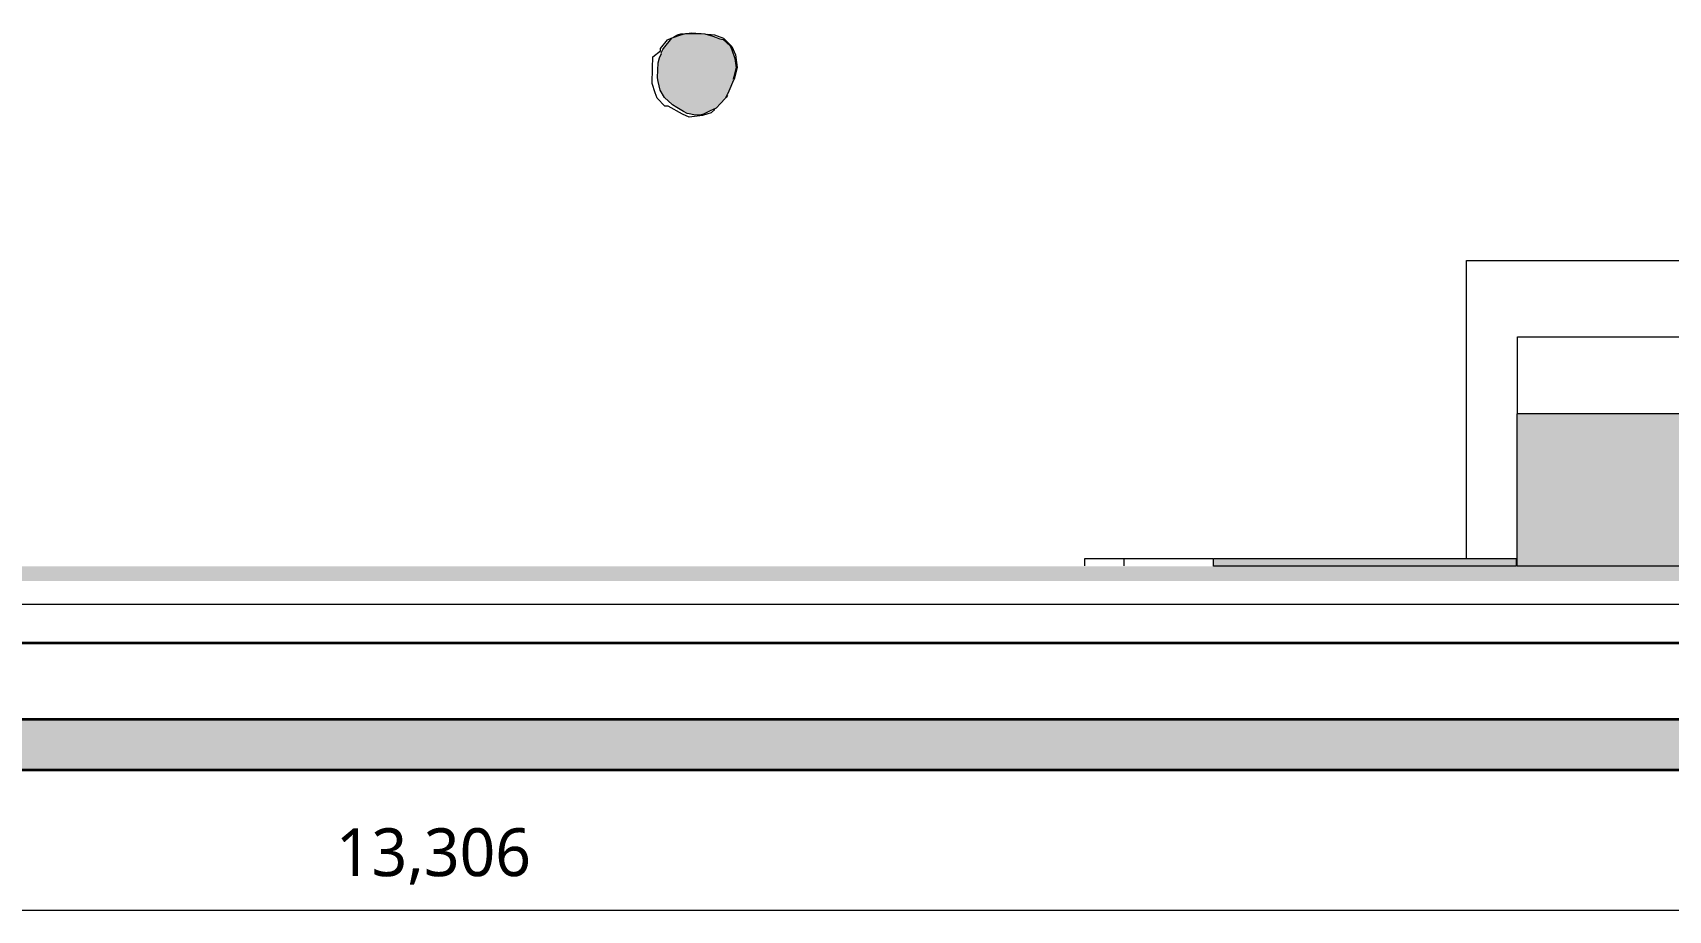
# Model space of a CAD drawing. Header units: millimetres. Extents: x 0 to 135734, y 0 to 59400.
# Drawn here: x 30975 to 37392, y 24450 to 27894 of the extents above; entities that cross this region are included whole.
import ezdxf

# ---------------------------------------------------------------- set-up
doc = ezdxf.new("R2010")
doc.units = ezdxf.units.MM
for name, color, linetype, lineweight in [('01_切断（構造・壁）', 7, 'Continuous', 35), ('02_切断（家具）', 8, 'Continuous', 18), ('10_見えがかり', 7, 'Continuous', 13), ('11_見えがかり（家具）', 8, 'Continuous', 9), ('50_寸法', 3, 'Continuous', 9)]:
    doc.layers.add(name, color=color, linetype=linetype, lineweight=lineweight)
doc.styles.add('JP', font='NotoSansCJKjp-Regular.otf')

msp = doc.modelspace()

# ---------------------------------------------------------------- hatches: boundary and pattern name
at = {"layer": '01_切断（構造・壁）'}
for color, points in [(7, [(46476.9, 25742), (46476.9, 25800), (26047.5, 25800), (26047.5, 25742)]), (8, [(53567.6, 25000), (53417.6, 25000), (26197.5, 25000), (26047.5, 25000), (26047.5, 25200), (26047.5, 25652), (26197.5, 25652), (26197.5, 25200), (53417.6, 25200), (53417.6, 25652), (53567.6, 25652), (53567.6, 25200)])]:
    msp.add_hatch(color=color, dxfattribs=at).paths.add_polyline_path(points)
at = {"layer": '02_切断（家具）'}
for points in [[(33454.1, 27639.8), (33454, 27639.9), (33453.9, 27640), (33436.9, 27668.6), (33428.4, 27703), (33427.2, 27709.2), (33426.7, 27718.2), (33429.4, 27776.5), (33434.3, 27795.2), (33441.3, 27812.4), (33441.2, 27814.8), (33446.8, 27828), (33449.7, 27832.6), (33482.4, 27872.9), (33483.2, 27873.7), (33484.2, 27874.2), (33517.5, 27885.6), (33537.3, 27890.4), (33594.4, 27890.6), (33597, 27890.8), (33597.5, 27890.8), (33598.2, 27890.7), (33612.6, 27889.5), (33643, 27880.9), (33670.2, 27870.6), (33684.2, 27866.9), (33711, 27842.1), (33718.4, 27826.3), (33730.3, 27793.2), (33734.9, 27756.3), (33726.4, 27720.8), (33722.6, 27711.6), (33723.9, 27707.8), (33705.5, 27664.8), (33706.4, 27662.8), (33699.4, 27651.2), (33692.1, 27636.3), (33674, 27615.9), (33656.4, 27597.5), (33633.3, 27587.2), (33607.1, 27574.3), (33602.4, 27573.4), (33590.8, 27571), (33569.2, 27571.4), (33550.3, 27575.8), (33543, 27577.2), (33528.7, 27584.5), (33502.4, 27601), (33485.1, 27611.5), (33483.7, 27612)], [(36799.8, 25950.1), (36799.8, 26400), (37303.7, 26400), (38799.8, 26400), (38799.8, 26249.9), (38799.8, 25800), (37303.7, 25800), (36799.8, 25800)], [(35607.2, 25800), (35607.2, 25810.7), (35607.2, 25830), (35767.4, 25830), (35959.8, 25830), (36105.5, 25830), (36307.8, 25830), (36605, 25830), (36650.7, 25830), (36734.4, 25830), (36795.1, 25830), (36795.1, 25824.2), (36795.1, 25800), (36734.4, 25800), (36650.7, 25800), (36605, 25800), (36307.8, 25800), (36105.5, 25800), (35959.8, 25800), (35767.4, 25800)]]:
    msp.add_hatch(color=8, dxfattribs=at).paths.add_polyline_path(points)

# ---------------------------------------------------------------- linework, layer by layer
at = {"layer": '01_切断（構造・壁）'}
for points in [[(53567.6, 25000), (53417.6, 25000), (26197.5, 25000), (26047.5, 25000), (26047.5, 25200), (26047.5, 25652), (26197.5, 25652), (26197.5, 25200), (53417.6, 25200), (53417.6, 25652), (53567.6, 25652), (53567.6, 25200), (53567.6, 25000)], [(22600, 25500), (57900, 25500)]]:
    msp.add_lwpolyline(points, dxfattribs=at)
at = {"layer": '02_切断（家具）'}
for points in [[(33454.1, 27639.8), (33454, 27639.9), (33453.9, 27640), (33436.9, 27668.6), (33428.4, 27703), (33427.2, 27709.2), (33426.7, 27718.2), (33429.4, 27776.5), (33434.3, 27795.2), (33441.3, 27812.4), (33441.2, 27814.8), (33446.8, 27828), (33449.7, 27832.6), (33482.4, 27872.9), (33483.2, 27873.7), (33484.2, 27874.2), (33517.5, 27885.6), (33537.3, 27890.4), (33594.4, 27890.6), (33597, 27890.8), (33597.5, 27890.8), (33598.2, 27890.7), (33612.6, 27889.5), (33643, 27880.9), (33670.2, 27870.6), (33684.2, 27866.9), (33711, 27842.1), (33718.4, 27826.3), (33730.3, 27793.2), (33734.9, 27756.3), (33726.4, 27720.8), (33722.6, 27711.6), (33723.9, 27707.8), (33705.5, 27664.8), (33706.4, 27662.8), (33699.4, 27651.2), (33692.1, 27636.3), (33674, 27615.9), (33656.4, 27597.5), (33633.3, 27587.2), (33607.1, 27574.3), (33602.4, 27573.4), (33590.8, 27571), (33569.2, 27571.4), (33550.3, 27575.8), (33543, 27577.2), (33528.7, 27584.5), (33502.4, 27601), (33485.1, 27611.5), (33483.7, 27612), (33454.1, 27639.8)], [(36799.8, 25950.1), (36799.8, 26400), (37303.7, 26400), (38799.8, 26400), (38799.8, 26249.9), (38799.8, 25800), (37303.7, 25800), (36799.8, 25800), (36799.8, 25950.1)], [(35607.2, 25800), (35607.2, 25810.7), (35607.2, 25830), (35767.4, 25830), (35959.8, 25830), (36105.5, 25830), (36307.8, 25830), (36605, 25830), (36650.7, 25830), (36734.4, 25830), (36795.1, 25830), (36795.1, 25824.2), (36795.1, 25800), (36734.4, 25800), (36650.7, 25800), (36605, 25800), (36307.8, 25800), (36105.5, 25800), (35959.8, 25800), (35767.4, 25800), (35607.2, 25800)]]:
    msp.add_lwpolyline(points, dxfattribs=at)
at = {"layer": '10_見えがかり'}
msp.add_lwpolyline([(26197.5, 25652), (46476.9, 25652)], dxfattribs=at)
at = {"layer": '11_見えがかり（家具）'}
for points in [[(33406.3, 27755), (33407.8, 27799.5), (33437.9, 27823.5), (33438.4, 27832.6), (33466, 27866), (33480.2, 27873.2)], [(33490.1, 27878.2), (33504.1, 27885.3), (33517.3, 27889.7), (33527.7, 27890.1)], [(33551, 27892.5), (33561.3, 27894.1), (33577.3, 27892.7)], [(33623.5, 27888.5), (33649.3, 27886.1), (33684.8, 27872.6), (33717.4, 27839.8), (33732.5, 27807), (33738.9, 27757), (33726.9, 27712.3), (33725.6, 27709.1)], [(33650.9, 27592.7), (33636.5, 27580.2), (33602.8, 27569.8), (33550.7, 27562.4), (33524.2, 27573.9), (33467.7, 27606), (33455.5, 27606.1), (33425.5, 27636.9), (33417.4, 27658.1), (33405.8, 27694.1), (33406.3, 27755)], [(33700.3, 27647.2), (33696.4, 27639.4), (33695.6, 27638.5)], [(36600.9, 25832), (36600.9, 27000), (38798.1, 27000)], [(36799.9, 26402), (36799.9, 26700), (38800.2, 26700)], [(35102.5, 25802), (35102.5, 25830), (35255.3, 25830)], [(35257.3, 25830), (35605.2, 25830)], [(35257.3, 25802), (35257.3, 25830)]]:
    msp.add_lwpolyline(points, dxfattribs=at)
at = {"layer": '50_寸法'}
msp.add_lwpolyline([(25894.2, 24450), (39200, 24450)], dxfattribs=at)

# ---------------------------------------------------------------- texts
at = {"layer": '50_寸法', "insert": (32547.1, 24550), "char_height": 187.87, "attachment_point": 8, "style": 'JP'}
msp.add_mtext('13,306', dxfattribs=at)

doc.saveas('drawing.dxf')
